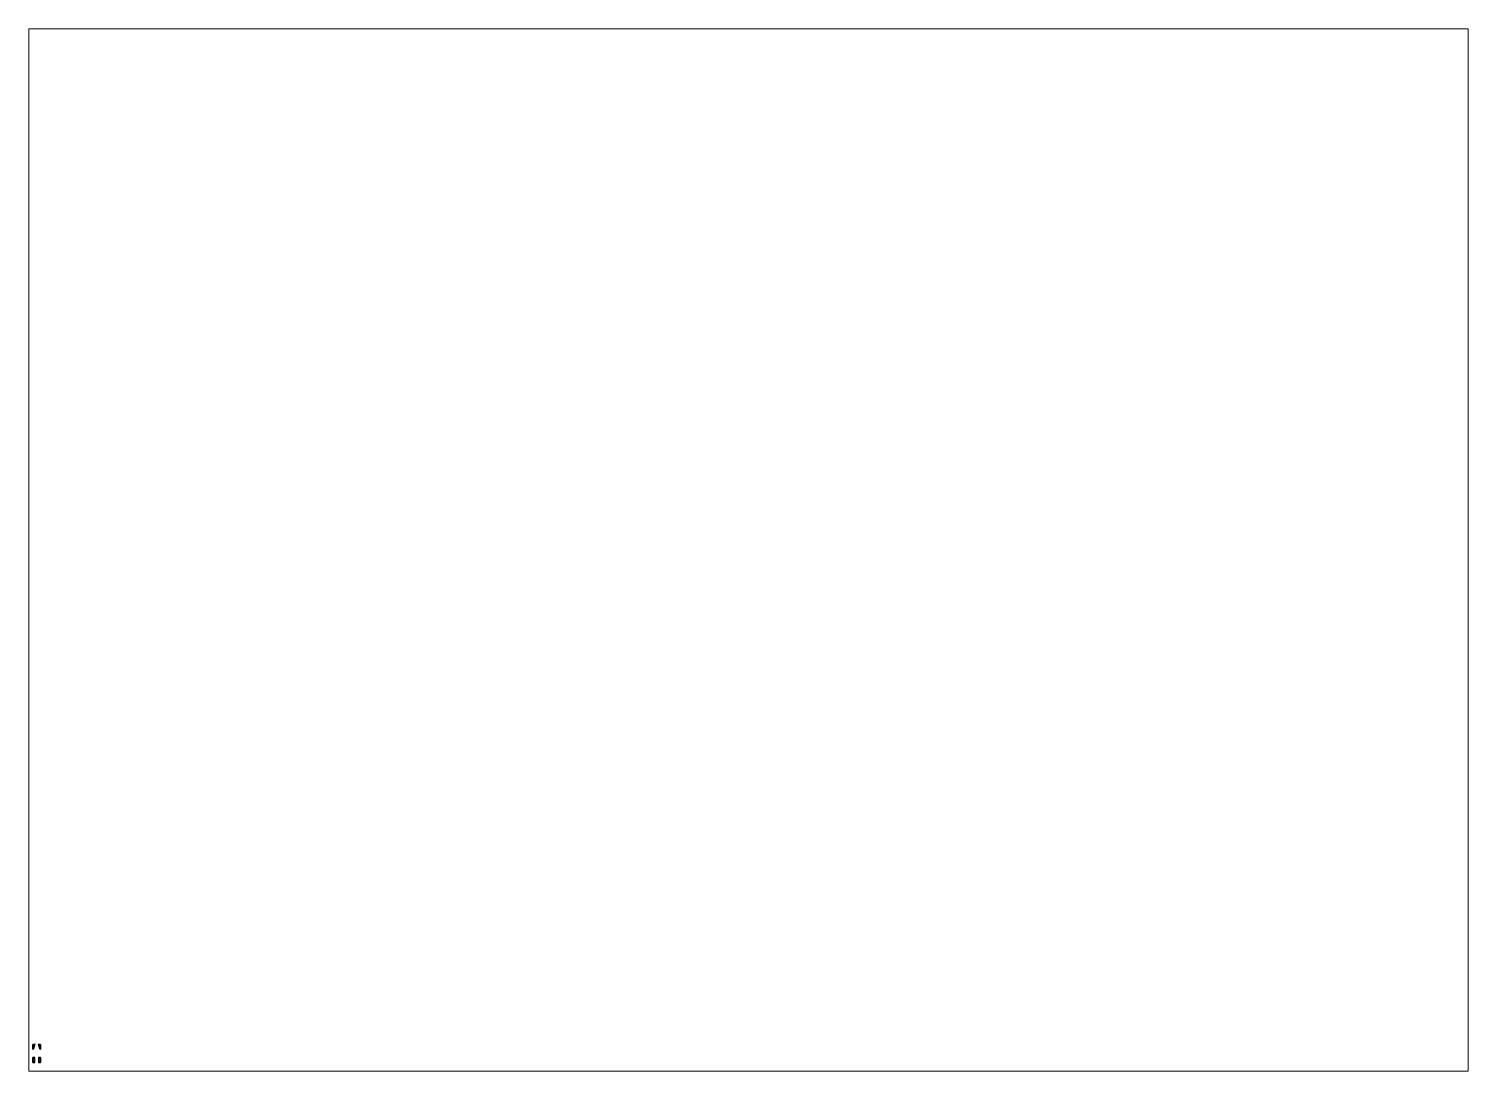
# Paper-space layout 'Layout1' of a CAD drawing. Extents: x 28 to 251, y 20 to 181.
# The model-space entities are those that its viewports show. They can reach past a viewport. Long polylines and large blocks are cut down to what shows.
import ezdxf

# ---------------------------------------------------------------- set-up
doc = ezdxf.new("R2010")
doc.units = 0
doc.layers.get('0').update_dxf_attribs({"linetype": 'CONTINUOUS'})
doc.layers.add('FENDERS', color=6, linetype='CONTINUOUS')

msp = doc.modelspace()

# ---------------------------------------------------------------- linework, layer by layer
at = {"layer": 'FENDERS'}
for points in [[(-1.08, 2.56, 1.04), (-1.08, 2.64, 0.88), (-1.11, 2.61, 0.85), (-1.11, 2.54, 1.01)], [(-1.08, 2.64, 0.88), (-1.08, 2.64, 0.72), (-1.11, 2.61, 0.69), (-1.11, 2.61, 0.85)], [(-1.11, 2.54, 1.01), (-1.11, 2.61, 0.85), (-1.11, 2.53, 0.8), (-1.11, 2.45, 0.91)], [(-1.11, 2.61, 0.85), (-1.11, 2.61, 0.69), (-1.11, 2.53, 0.75), (-1.11, 2.53, 0.8)], [(-1.08, 2.4, 1.2), (-1.08, 2.56, 1.04), (-1.11, 2.54, 1.01), (-1.11, 2.38, 1.17)], [(-1.11, 2.38, 1.17), (-1.11, 2.54, 1.01), (-1.11, 2.45, 0.91), (-1.11, 2.29, 1.07)], [(-1.08, 2.17, 1.3), (-1.08, 2.4, 1.2), (-1.11, 2.38, 1.17), (-1.11, 2.15, 1.27)], [(-1.11, 2.15, 1.27), (-1.11, 2.38, 1.17), (-1.11, 2.29, 1.07), (-1.11, 2.09, 1.15)], [(-1.08, 1.87, 1.3), (-1.08, 2.17, 1.3), (-1.11, 2.15, 1.27), (-1.11, 1.87, 1.27)], [(-1.11, 1.87, 1.27), (-1.11, 2.15, 1.27), (-1.11, 2.09, 1.15), (-1.11, 1.88, 1.15)], [(-1.11, 1.66, 1.18), (-1.11, 1.87, 1.27), (-1.11, 1.88, 1.15), (-1.11, 1.67, 1.07)], [(-1.08, 1.65, 1.21), (-1.08, 1.87, 1.3), (-1.11, 1.87, 1.27), (-1.11, 1.66, 1.18)], [(-1.11, 1.45, 0.98), (-1.11, 1.66, 1.18), (-1.11, 1.67, 1.07), (-1.11, 1.46, 0.85)], [(-1.08, 1.47, 1.05), (-1.08, 1.65, 1.21), (-1.11, 1.66, 1.18), (-1.11, 1.45, 0.98)], [(-1.08, 1.45, 1.03), (-1.08, 1.47, 1.05), (-1.11, 1.45, 0.98)], [(-1.11, 1.38, 0.86), (-1.11, 1.45, 0.98), (-1.11, 1.46, 0.85), (-1.11, 1.42, 0.78)], [(-1.08, 1.34, 0.86), (-1.08, 1.45, 1.03), (-1.11, 1.45, 0.98), (-1.11, 1.38, 0.86)], [(-1.11, 1.25, 0.53), (-1.11, 1.38, 0.86), (-1.11, 1.42, 0.78), (-1.11, 1.34, 0.53)], [(-1.08, 1.22, 0.53), (-1.08, 1.34, 0.86), (-1.11, 1.38, 0.86), (-1.11, 1.25, 0.53)], [(-0.5, 2.56, 1.04), (-0.48, 2.64, 0.88), (-1.08, 2.64, 0.88), (-1.08, 2.56, 1.04)], [(-0.48, 2.64, 0.88), (-0.48, 2.64, 0.72), (-1.08, 2.64, 0.72), (-1.08, 2.64, 0.88)], [(-0.55, 2.4, 1.2), (-0.5, 2.56, 1.04), (-1.08, 2.56, 1.04), (-1.08, 2.4, 1.2)], [(-0.62, 2.17, 1.3), (-0.55, 2.4, 1.2), (-1.08, 2.4, 1.2), (-1.08, 2.17, 1.3)], [(-0.7, 1.87, 1.3), (-0.62, 2.17, 1.3), (-1.08, 2.17, 1.3), (-1.08, 1.87, 1.3)], [(-0.77, 1.65, 1.21), (-0.7, 1.87, 1.3), (-1.08, 1.87, 1.3), (-1.08, 1.65, 1.21)], [(-0.82, 1.47, 1.05), (-0.77, 1.65, 1.21), (-1.08, 1.65, 1.21), (-1.08, 1.47, 1.05)], [(-0.89, 1.45, 1.03), (-0.82, 1.47, 1.05), (-1.08, 1.47, 1.05), (-1.08, 1.45, 1.03)], [(-0.94, 1.34, 0.86), (-0.89, 1.45, 1.03), (-1.08, 1.45, 1.03), (-1.08, 1.34, 0.86)], [(-0.94, 1.22, 0.53), (-0.94, 1.34, 0.86), (-1.08, 1.34, 0.86), (-1.08, 1.22, 0.53)], [(0.48, 2.64, 0.88), (0.5, 2.56, 1.04), (1.08, 2.56, 1.04), (1.08, 2.64, 0.88)], [(0.48, 2.64, 0.72), (0.48, 2.64, 0.88), (1.08, 2.64, 0.88), (1.08, 2.64, 0.72)], [(0.5, 2.56, 1.04), (0.55, 2.4, 1.2), (1.08, 2.4, 1.2), (1.08, 2.56, 1.04)], [(0.55, 2.4, 1.2), (0.62, 2.17, 1.3), (1.08, 2.17, 1.3), (1.08, 2.4, 1.2)], [(0.62, 2.17, 1.3), (0.7, 1.87, 1.3), (1.08, 1.87, 1.3), (1.08, 2.17, 1.3)], [(0.7, 1.87, 1.3), (0.77, 1.65, 1.21), (1.08, 1.65, 1.21), (1.08, 1.87, 1.3)], [(0.77, 1.65, 1.21), (0.82, 1.47, 1.05), (1.08, 1.47, 1.05), (1.08, 1.65, 1.21)], [(0.82, 1.47, 1.05), (0.89, 1.45, 1.03), (1.08, 1.45, 1.03), (1.08, 1.47, 1.05)], [(0.89, 1.45, 1.03), (0.94, 1.34, 0.86), (1.08, 1.34, 0.86), (1.08, 1.45, 1.03)], [(0.94, 1.34, 0.86), (0.94, 1.22, 0.53), (1.08, 1.22, 0.53), (1.08, 1.34, 0.86)], [(1.08, 2.64, 0.88), (1.08, 2.56, 1.04), (1.11, 2.54, 1.01), (1.11, 2.61, 0.85)], [(1.08, 2.64, 0.72), (1.08, 2.64, 0.88), (1.11, 2.61, 0.85), (1.11, 2.61, 0.69)], [(1.08, 2.56, 1.04), (1.08, 2.4, 1.2), (1.11, 2.38, 1.17), (1.11, 2.54, 1.01)], [(1.08, 2.4, 1.2), (1.08, 2.17, 1.3), (1.11, 2.15, 1.27), (1.11, 2.38, 1.17)], [(1.08, 2.17, 1.3), (1.08, 1.87, 1.3), (1.11, 1.87, 1.27), (1.11, 2.15, 1.27)], [(1.08, 1.87, 1.3), (1.08, 1.65, 1.21), (1.11, 1.66, 1.18), (1.11, 1.87, 1.27)], [(1.08, 1.65, 1.21), (1.08, 1.47, 1.05), (1.11, 1.45, 0.98), (1.11, 1.66, 1.18)], [(1.08, 1.45, 1.03), (1.08, 1.34, 0.86), (1.11, 1.38, 0.86), (1.11, 1.45, 0.98)], [(1.08, 1.34, 0.86), (1.08, 1.22, 0.53), (1.11, 1.25, 0.53), (1.11, 1.38, 0.86)], [(1.11, 2.61, 0.85), (1.11, 2.54, 1.01), (1.11, 2.45, 0.91), (1.11, 2.53, 0.8)], [(1.11, 2.61, 0.69), (1.11, 2.61, 0.85), (1.11, 2.53, 0.8), (1.11, 2.53, 0.75)], [(1.11, 2.54, 1.01), (1.11, 2.38, 1.17), (1.11, 2.29, 1.07), (1.11, 2.45, 0.91)], [(1.11, 2.38, 1.17), (1.11, 2.15, 1.27), (1.11, 2.09, 1.15), (1.11, 2.29, 1.07)], [(1.11, 2.15, 1.27), (1.11, 1.87, 1.27), (1.11, 1.88, 1.15), (1.11, 2.09, 1.15)], [(1.11, 1.87, 1.27), (1.11, 1.66, 1.18), (1.11, 1.67, 1.07), (1.11, 1.88, 1.15)], [(1.11, 1.66, 1.18), (1.11, 1.45, 0.98), (1.11, 1.46, 0.85), (1.11, 1.67, 1.07)], [(1.11, 1.45, 0.98), (1.11, 1.38, 0.86), (1.11, 1.42, 0.78), (1.11, 1.46, 0.85)], [(1.11, 1.38, 0.86), (1.11, 1.25, 0.53), (1.11, 1.34, 0.53), (1.11, 1.42, 0.78)], [(-1.14, -1.64, 1.05), (-1.14, -1.25, 0.56), (-1.16, -1.28, 0.56), (-1.16, -1.64, 1.02)], [(-1.14, -2.27, 1.05), (-1.14, -1.64, 1.05), (-1.16, -1.64, 1.02), (-1.16, -2.27, 1.02)], [(-1.14, -2.66, 0.56), (-1.14, -2.27, 1.05), (-1.16, -2.27, 1.02), (-1.16, -2.63, 0.56)], [(-0.55, -1.64, 1.05), (-0.55, -1.25, 0.56), (-1.14, -1.25, 0.56), (-1.14, -1.64, 1.05)], [(-0.55, -2.27, 1.05), (-0.55, -1.64, 1.05), (-1.14, -1.64, 1.05), (-1.14, -2.27, 1.05)], [(-0.55, -2.66, 0.56), (-0.55, -2.27, 1.05), (-1.14, -2.27, 1.05), (-1.14, -2.66, 0.56)], [(0.55, -1.25, 0.56), (0.55, -1.64, 1.05), (1.14, -1.64, 1.05), (1.14, -1.25, 0.56)], [(0.55, -1.64, 1.05), (0.55, -2.27, 1.05), (1.14, -2.27, 1.05), (1.14, -1.64, 1.05)], [(0.55, -2.27, 1.05), (0.55, -2.66, 0.56), (1.14, -2.66, 0.56), (1.14, -2.27, 1.05)], [(1.14, -1.25, 0.56), (1.14, -1.64, 1.05), (1.16, -1.64, 1.02), (1.16, -1.28, 0.56)], [(1.14, -1.64, 1.05), (1.14, -2.27, 1.05), (1.16, -2.27, 1.02), (1.16, -1.64, 1.02)], [(1.14, -2.27, 1.05), (1.14, -2.66, 0.56), (1.16, -2.63, 0.56), (1.16, -2.27, 1.02)]]:
    msp.add_3dface(points, dxfattribs=at)

psp = doc.layouts.get("Layout1")

# ---------------------------------------------------------------- viewports
at = {"layer": '0'}
psp.add_viewport(center=(139.22, 100.81), size=(222.76, 161.29), view_center_point=(210, 148.5), view_height=307.4901, dxfattribs=at)

doc.saveas('drawing.dxf')
